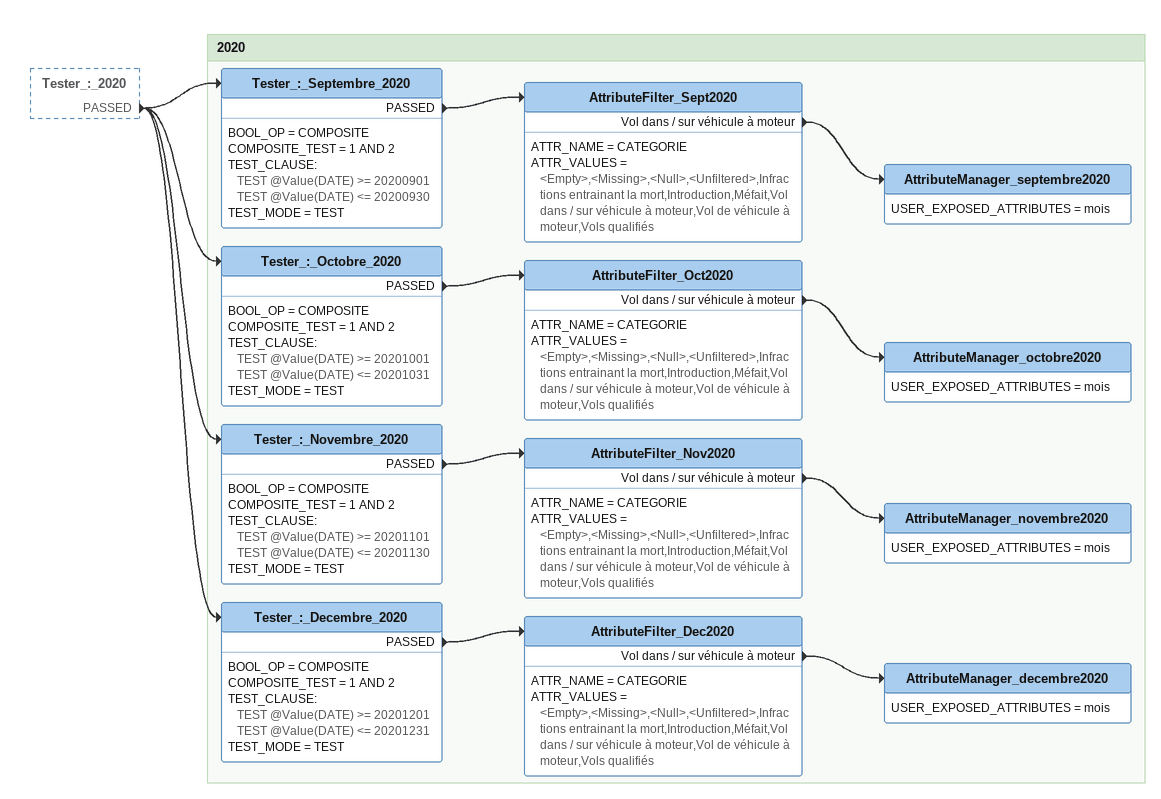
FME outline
Tester_:_2020 [outside]
    PASSED -> Tester_:_Novembre_2020
    PASSED -> Tester_:_Decembre_2020
    PASSED -> Tester_:_Octobre_2020
    PASSED -> Tester_:_Septembre_2020

Bookmark: 2020
Tester_:_Septembre_2020
    BOOL_OP = COMPOSITE
    COMPOSITE_TEST = 1 AND 2
    TEST_CLAUSE:
      TEST @Value(DATE) >= 20200901
      TEST @Value(DATE) <= 20200930
    TEST_MODE = TEST
    PASSED -> AttributeFilter_Sept2020
AttributeFilter_Sept2020
    ATTR_NAME = CATEGORIE
    ATTR_VALUES = <Empty>,<Missing>,<Null>,<Unfiltered>,Infractions entrainant la mort,Introduction,Méfait,Vol dans / sur véhicule à moteur,Vol de véhicule à moteur,Vols qualifiés
    Vol dans / sur véhicule à moteur -> AttributeManager_septembre2020
AttributeManager_septembre2020
    USER_EXPOSED_ATTRIBUTES = mois
Tester_:_Octobre_2020
    BOOL_OP = COMPOSITE
    COMPOSITE_TEST = 1 AND 2
    TEST_CLAUSE:
      TEST @Value(DATE) >= 20201001
      TEST @Value(DATE) <= 20201031
    TEST_MODE = TEST
    PASSED -> AttributeFilter_Oct2020
AttributeFilter_Oct2020
    ATTR_NAME = CATEGORIE
    ATTR_VALUES = <Empty>,<Missing>,<Null>,<Unfiltered>,Infractions entrainant la mort,Introduction,Méfait,Vol dans / sur véhicule à moteur,Vol de véhicule à moteur,Vols qualifiés
    Vol dans / sur véhicule à moteur -> AttributeManager_octobre2020
AttributeManager_octobre2020
    USER_EXPOSED_ATTRIBUTES = mois
Tester_:_Novembre_2020
    BOOL_OP = COMPOSITE
    COMPOSITE_TEST = 1 AND 2
    TEST_CLAUSE:
      TEST @Value(DATE) >= 20201101
      TEST @Value(DATE) <= 20201130
    TEST_MODE = TEST
    PASSED -> AttributeFilter_Nov2020
AttributeFilter_Nov2020
    ATTR_NAME = CATEGORIE
    ATTR_VALUES = <Empty>,<Missing>,<Null>,<Unfiltered>,Infractions entrainant la mort,Introduction,Méfait,Vol dans / sur véhicule à moteur,Vol de véhicule à moteur,Vols qualifiés
    Vol dans / sur véhicule à moteur -> AttributeManager_novembre2020
AttributeManager_novembre2020
    USER_EXPOSED_ATTRIBUTES = mois
Tester_:_Decembre_2020
    BOOL_OP = COMPOSITE
    COMPOSITE_TEST = 1 AND 2
    TEST_CLAUSE:
      TEST @Value(DATE) >= 20201201
      TEST @Value(DATE) <= 20201231
    TEST_MODE = TEST
    PASSED -> AttributeFilter_Dec2020
AttributeFilter_Dec2020
    ATTR_NAME = CATEGORIE
    ATTR_VALUES = <Empty>,<Missing>,<Null>,<Unfiltered>,Infractions entrainant la mort,Introduction,Méfait,Vol dans / sur véhicule à moteur,Vol de véhicule à moteur,Vols qualifiés
    Vol dans / sur véhicule à moteur -> AttributeManager_decembre2020
AttributeManager_decembre2020
    USER_EXPOSED_ATTRIBUTES = mois
